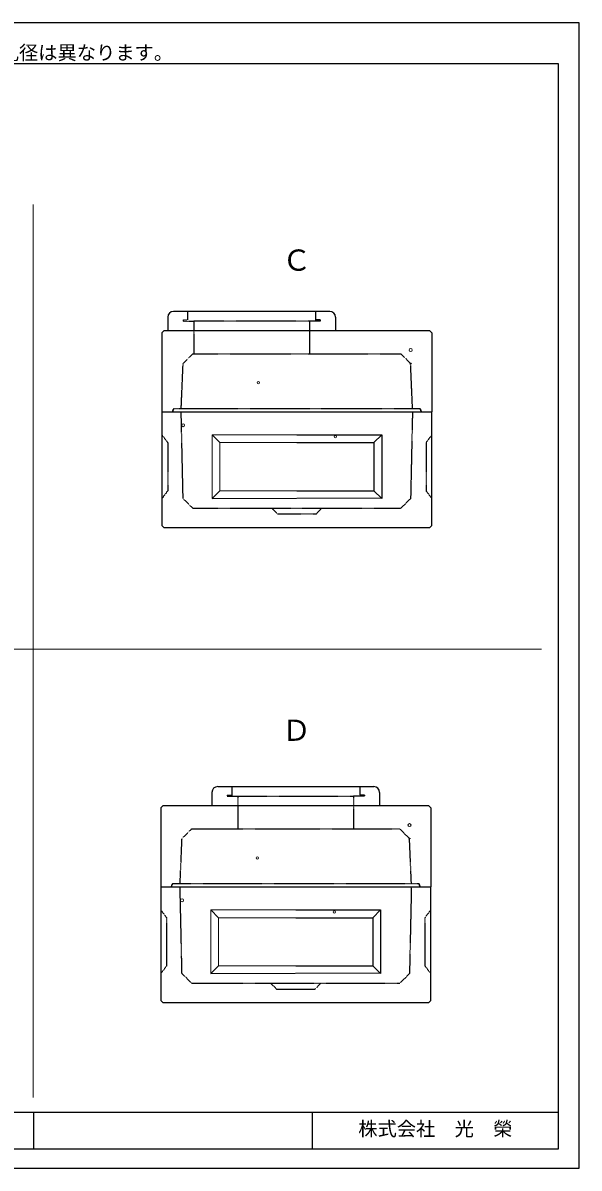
# Model space of a CAD drawing. Units: millimetres, scale not verified. Extents: x -420 to 421, y -297 to 297.
# Drawn here: x 132 to 421, y -297 to 297 of the extents above; entities that cross this region are included whole.
import ezdxf
from ezdxf.enums import TextEntityAlignment as Align

# ---------------------------------------------------------------- set-up
doc = ezdxf.new("R2010")
doc.units = ezdxf.units.MM
doc.header["$PDMODE"] = 32
doc.header["$PDSIZE"] = 0.5
doc.linetypes.add('USER2', pattern=[4.7625, 3.175, -1.5875])
doc.layers.add('0-0', color=7, linetype='Continuous')
for name, color, linetype, lineweight in [('0-1_0', 9, 'Continuous', 25), ('0-2_dims', 7, 'Continuous', 18), ('0-3_pen1実線', 4, 'Continuous', 13), ('0-4_pen2実線', 3, 'Continuous', 13), ('0-5_pen3実線', 7, 'Continuous', 25), ('0-6_pen4実線', 7, 'Continuous', 25), ('0-7_pen2破線', 3, 'USER2', 25), ('0-9_draw', 7, 'Continuous', 13)]:
    doc.layers.add(name, color=color, linetype=linetype, lineweight=lineweight)
doc.styles.add('ＭＳ ゴシック', font='')
doc.styles.get('ＭＳ ゴシック').set_extended_font_data('MS Gothic')

# ---------------------------------------------------------------- blocks, each defined once
blk = doc.blocks.new('部分図 1')
at = {"layer": '0-1_0'}
blk.add_lwpolyline([(0, 0), (16824, 0), (16824, 11878), (0, 11878)], close=True, dxfattribs=at)
at = {"layer": '0-2_dims'}
for p, q in [((11159.96, 731.96), (11159.96, 9993)), ((16434, 5383), (5700, 5383))]:
    blk.add_line(p, q, dxfattribs=at)
at = {"layer": '0-3_pen1実線'}
for p, q in [((12826.94, 8779.06), (12820.99, 8785.01)), ((14484.5, 3851.39), (14490.45, 3857.35))]:
    blk.add_line(p, q, dxfattribs=at)
at = {"layer": '0-4_pen2実線'}
for centre, radius in [((15076, 8485), 16), ((13496, 8145), 12), ((12716, 7705), 16), ((14296, 7585), 12), ((15064.5, 3557.35), 16), ((13484.5, 3217.35), 12), ((12704.5, 2777.35), 16), ((14284.5, 2657.35), 12)]:
    blk.add_circle(centre, radius, dxfattribs=at)
at = {"layer": '0-5_pen3実線'}
for p, q in [((12556.94, 8825.01), (12556.94, 8685.01)), ((14236.94, 8885.01), (12616.94, 8885.01)), ((14296.94, 8825.01), (14296.94, 8685.01)), ((12496, 8665), (12516, 8685)), ((15276, 8685), (12516, 8685)), ((15296, 8665), (15276, 8685)), ((12496, 8665), (12496, 7845)), ((15296, 8665), (15296, 7845)), ((12496, 7845), (15296, 7845)), ((12496, 7845), (12496, 6665)), ((15296, 6665), (15296, 7845)), ((14776, 7605), (14696, 7525)), ((13896, 7525), (14696, 7525)), ((14696, 7525), (14696, 7025)), ((13896, 7025), (14696, 7025)), ((14696, 7025), (14776, 6945)), ((13016, 6945), (14769.41, 6951.59)), ((12496, 6665), (12516, 6645)), ((15296, 6665), (15276, 6645)), ((12516, 6645), (15276, 6645)), ((13074.5, 3957.35), (14694.5, 3957.35)), ((13014.5, 3897.35), (13014.5, 3757.35)), ((14754.5, 3897.35), (14754.5, 3757.35)), ((12484.5, 3737.35), (12504.5, 3757.35)), ((12484.5, 3737.35), (12484.5, 2917.35)), ((15264.5, 3757.35), (12504.5, 3757.35)), ((15284.5, 3737.35), (15264.5, 3757.35)), ((15284.5, 3737.35), (15284.5, 2917.35)), ((12484.5, 2917.35), (15284.5, 2917.35)), ((12484.5, 2917.35), (12484.5, 1737.35)), ((15284.5, 1737.35), (15284.5, 2917.35)), ((14764.5, 2677.35), (14684.5, 2597.35)), ((13884.5, 2597.35), (14684.5, 2597.35)), ((14684.5, 2597.35), (14684.5, 2097.35)), ((13004.5, 2017.35), (14757.91, 2023.94)), ((13884.5, 2097.35), (14684.5, 2097.35)), ((14684.5, 2097.35), (14764.5, 2017.35)), ((12484.5, 1737.35), (12504.5, 1717.35)), ((12504.5, 1717.35), (15264.5, 1717.35)), ((15284.5, 1737.35), (15264.5, 1717.35)), ((11164, 580), (11164, 200))]:
    blk.add_line(p, q, dxfattribs=at)
for points in [[(13896, 7605), (14776, 7605), (14776, 6945)], [(13884.5, 2677.35), (14764.5, 2677.35), (14764.5, 2017.35)]]:
    blk.add_lwpolyline(points, dxfattribs=at)
for centre, start, end in [((12616.94, 8825.01), 90, 180), ((14236.94, 8825.01), 0, 90), ((13074.5, 3897.35), 90, 180), ((14694.5, 3897.35), 0, 90)]:
    blk.add_arc(centre, 60, start, end, dxfattribs=at)
at = {"layer": '0-6_pen4実線'}
for p, q in [((200, 580), (16610, 580)), ((14055, 580), (14055, 200))]:
    blk.add_line(p, q, dxfattribs=at)
blk.add_lwpolyline([(200, 200), (16610, 200), (16610, 11452), (200, 11452)], close=True, dxfattribs=at)
at = {"layer": '0-7_pen2破線'}
for p, q in [((12714.94, 8797.01), (12762.94, 8797.01)), ((12714.94, 8797.01), (12714.94, 8785.01)), ((12762.94, 8885.01), (12762.94, 8797.01)), ((14090.94, 8885.01), (14090.94, 8785.01)), ((14138.94, 8797.01), (14090.94, 8797.01)), ((14138.94, 8797.01), (14138.94, 8785.01)), ((12714.94, 8785.01), (12826.94, 8785.01)), ((12826, 8685.8), (12826, 8445.8)), ((12826.94, 8785.01), (12826.94, 8685.01)), ((14138.94, 8785.01), (12826.94, 8785.01)), ((14026, 8685), (14026, 8445)), ((14026.94, 8785.01), (14026.94, 8685.01)), ((12816, 8445), (13896, 8445)), ((13896, 8445), (14976, 8445)), ((15076, 8345), (14976, 8445)), ((15096, 7875), (15076, 8345)), ((12716, 6945), (12696, 7845)), ((12496, 7605), (12556, 7525)), ((15296, 7605), (15236, 7525)), ((12556, 7525), (12556, 7025)), ((15236, 7525), (15236, 7025)), ((12556, 7025), (12496, 6945)), ((15236, 7025), (15296, 6945)), ((12816, 6845), (12716, 6945)), ((12816, 6845), (14976, 6845)), ((13696, 6785), (13636, 6845)), ((13220.5, 3957.35), (13220.5, 3857.35)), ((14548.5, 3957.35), (14548.5, 3869.35)), ((13172.5, 3869.35), (13172.5, 3857.35)), ((13172.5, 3869.35), (13220.5, 3869.35)), ((13172.5, 3857.35), (14484.5, 3857.35)), ((13284.5, 3857.35), (13284.5, 3757.35)), ((14596.5, 3857.35), (14484.5, 3857.35)), ((14484.5, 3857.35), (14484.5, 3757.35)), ((14596.5, 3869.35), (14548.5, 3869.35)), ((14596.5, 3869.35), (14596.5, 3857.35)), ((13284.5, 3757.75), (13284.5, 3517.75)), ((14484.5, 3757.35), (14484.5, 3517.35)), ((12804.5, 3517.35), (13884.5, 3517.35)), ((13884.5, 3517.35), (14964.5, 3517.35)), ((15064.5, 3417.35), (14964.5, 3517.35)), ((15084.5, 2947.35), (15064.5, 3417.35)), ((12704.5, 2017.35), (12684.5, 2917.35)), ((12484.5, 2677.35), (12544.5, 2597.35)), ((15284.5, 2677.35), (15224.5, 2597.35)), ((12544.5, 2597.35), (12544.5, 2097.35)), ((15224.5, 2597.35), (15224.5, 2097.35)), ((12544.5, 2097.35), (12484.5, 2017.35)), ((15224.5, 2097.35), (15284.5, 2017.35)), ((12804.5, 1917.35), (12704.5, 2017.35)), ((12804.5, 1917.35), (14964.5, 1917.35)), ((13684.5, 1857.35), (13624.5, 1917.35))]:
    blk.add_line(p, q, dxfattribs=at)
for points in [[(12696, 7875), (12716, 8345), (12816, 8445)], [(15176, 7875), (15186, 7845), (15176, 7875), (12616, 7875), (12606, 7845), (12616, 7875)], [(15095.35, 7845), (15076, 6945), (14976, 6845)], [(13696, 6785), (14096, 6785), (14156, 6845)], [(12684.5, 2947.35), (12704.5, 3417.35), (12804.5, 3517.35)], [(15164.5, 2947.35), (15174.5, 2917.35), (15164.5, 2947.35), (12604.5, 2947.35), (12594.5, 2917.35), (12604.5, 2947.35)], [(15083.85, 2917.35), (15064.5, 2017.35), (14964.5, 1917.35)], [(13684.5, 1857.35), (14084.5, 1857.35), (14144.5, 1917.35)]]:
    blk.add_lwpolyline(points, dxfattribs=at)
for p in [(15076, 8345), (15064.5, 3417.35)]:
    blk.add_point(p, dxfattribs=at)
at = {"layer": '0-9_draw'}
for p, q in [((13016, 7605), (13016, 6945)), ((13016, 7605), (13096, 7525)), ((13016, 7605), (13896, 7605)), ((13096, 7525), (13096, 7025)), ((13096, 7525), (13896, 7525)), ((13096, 7025), (13016, 6945)), ((13096, 7025), (13896, 7025)), ((13004.5, 2677.35), (13004.5, 2017.35)), ((13004.5, 2677.35), (13084.5, 2597.35)), ((13004.5, 2677.35), (13884.5, 2677.35)), ((13084.5, 2597.35), (13084.5, 2097.35)), ((13084.5, 2597.35), (13884.5, 2597.35)), ((13084.5, 2097.35), (13004.5, 2017.35)), ((13084.5, 2097.35), (13884.5, 2097.35))]:
    blk.add_line(p, q, dxfattribs=at)
at = {"layer": '0-2_dims', "style": 'ＭＳ ゴシック'}
for s, height, p in [('※ＦＥＰ管メーカー・継手メーカーに依り、削孔径は異なります。', 146.6, (6613.66, 11451.93)), ('Ｃ', 219.9, (13744.01, 9241.8)), ('Ｄ', 219.9, (13742.21, 4365.4))]:
    blk.add_text(s, height=height, dxfattribs=at).set_placement(p, align=Align.BOTTOM_LEFT)
at = {"layer": '0-5_pen3実線', "style": 'ＭＳ ゴシック'}
blk.add_text('株式会社\u3000光\u3000榮', height=146.6, dxfattribs=at).set_placement((14533, 290), align=Align.BOTTOM_LEFT)

msp = doc.modelspace()

# ---------------------------------------------------------------- block references
at = {"layer": '0-0', "xscale": 0.05, "yscale": 0.05}
msp.add_blockref('部分図 1', (-420.5, -297), dxfattribs=at)

doc.saveas('drawing.dxf')
